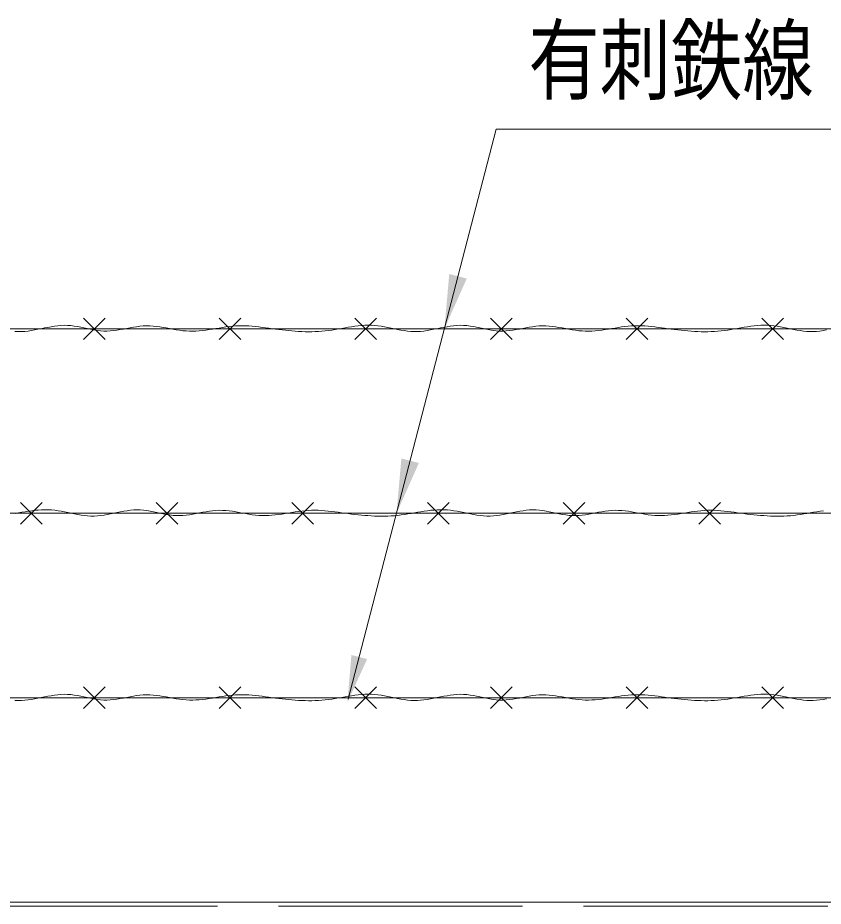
# Model space of a CAD drawing. Units: millimetres, scale not verified. Extents: x -4455 to 4455, y -3150 to 3150.
# Drawn here: x -2908 to -2314, y 1639 to 2294 of the extents above; entities that cross this region are included whole.
import ezdxf
from ezdxf.enums import TextEntityAlignment as Align

# ---------------------------------------------------------------- set-up
doc = ezdxf.new("R2010")
doc.units = ezdxf.units.MM
doc.header["$LTSCALE"] = 30
doc.linetypes.add('DASHED', pattern=[7.5, 6, -1.5])
for name, color, linetype, lineweight in [('0-0_D-STR-TXT', 3, 'Continuous', 13), ('0-3_D-STR1', 1, 'Continuous', 18), ('0-8_D-STR2', 2, 'Continuous', 13), ('1-0_6文字', 1, 'Continuous', 9)]:
    doc.layers.add(name, color=color, linetype=linetype, lineweight=lineweight)
doc.styles.add('ＭＳ ゴシック', font='')
doc.styles.get('ＭＳ ゴシック').set_extended_font_data('MS Gothic')

msp = doc.modelspace()

# ---------------------------------------------------------------- linework, layer by layer
at = {"layer": '0-0_D-STR-TXT'}
msp.add_lwpolyline([(-1762.08, 2211.95), (-2555.35, 2211.95), (-2664.46, 1791.67)], dxfattribs=at)
msp.add_solid([(-2665.04, 1789.45), (-2662.17, 1824.34), (-2650.57, 1821.33)], dxfattribs=at)
at = {"layer": '0-3_D-STR1'}
msp.add_line((-3390.94, 1642.2), (-1646.94, 1642.2), dxfattribs=at)
at = {"layer": '0-3_D-STR1', "linetype": 'DASHED'}
msp.add_line((-3390.94, 1639.2), (-1646.94, 1639.2), dxfattribs=at)
at = {"layer": '0-8_D-STR2', "color": 1}
for p, q in [((-2843.69, 2072.66), (-2859.55, 2056.79)), ((-2859.55, 2072.66), (-2843.69, 2056.79)), ((-2743.69, 2072.66), (-2759.55, 2056.79)), ((-2759.55, 2072.66), (-2743.69, 2056.79)), ((-2643.69, 2072.66), (-2659.55, 2056.79)), ((-2659.55, 2072.66), (-2643.69, 2056.79)), ((-2543.69, 2072.66), (-2559.55, 2056.79)), ((-2559.55, 2072.66), (-2543.69, 2056.79)), ((-2443.69, 2072.66), (-2459.55, 2056.79)), ((-2459.55, 2072.66), (-2443.69, 2056.79)), ((-2343.69, 2072.66), (-2359.55, 2056.79)), ((-2359.55, 2072.66), (-2343.69, 2056.79)), ((-3757.14, 2064.72), (-1202.77, 2064.72)), ((-2890.11, 1936.71), (-2905.97, 1920.85)), ((-2905.97, 1936.71), (-2890.11, 1920.85)), ((-2790.11, 1936.71), (-2805.97, 1920.85)), ((-2805.97, 1936.71), (-2790.11, 1920.85)), ((-2690.11, 1936.71), (-2705.97, 1920.85)), ((-2705.97, 1936.71), (-2690.11, 1920.85)), ((-2590.11, 1936.71), (-2605.97, 1920.85)), ((-2605.97, 1936.71), (-2590.11, 1920.85)), ((-2490.11, 1936.71), (-2505.97, 1920.85)), ((-2505.97, 1936.71), (-2490.11, 1920.85)), ((-2390.11, 1936.71), (-2405.97, 1920.85)), ((-2405.97, 1936.71), (-2390.11, 1920.85)), ((-3757.14, 1928.78), (-1202.77, 1928.78)), ((-2843.69, 1800.76), (-2859.55, 1784.9)), ((-2859.55, 1800.76), (-2843.69, 1784.9)), ((-2743.69, 1800.76), (-2759.55, 1784.9)), ((-2759.55, 1800.76), (-2743.69, 1784.9)), ((-2643.69, 1800.76), (-2659.55, 1784.9)), ((-2659.55, 1800.76), (-2643.69, 1784.9)), ((-2543.69, 1800.76), (-2559.55, 1784.9)), ((-2559.55, 1800.76), (-2543.69, 1784.9)), ((-2443.69, 1800.76), (-2459.55, 1784.9)), ((-2459.55, 1800.76), (-2443.69, 1784.9)), ((-2343.69, 1800.76), (-2359.55, 1784.9)), ((-2359.55, 1800.76), (-2343.69, 1784.9)), ((-3757.14, 1792.83), (-1202.77, 1792.83))]:
    msp.add_line(p, q, dxfattribs=at)
for points in [[(-2815.59, 2066.81), (-2818.02, 2066.59), (-2820.46, 2066.27), (-2822.89, 2065.89), (-2825.32, 2065.45), (-2827.75, 2064.99), (-2830.18, 2064.53), (-2832.62, 2064.09), (-2835.05, 2063.7), (-2837.47, 2063.37), (-2839.9, 2063.14), (-2842.33, 2063.02), (-2844.75, 2063.04), (-2847.18, 2063.21), (-2849.6, 2063.5), (-2852.02, 2063.89), (-2854.44, 2064.35), (-2856.86, 2064.86), (-2859.28, 2065.38), (-2861.69, 2065.88), (-2864.11, 2066.35), (-2866.53, 2066.75), (-2868.96, 2067.06), (-2871.38, 2067.24), (-2873.8, 2067.28), (-2876.23, 2067.18), (-2878.66, 2066.96), (-2881.08, 2066.65), (-2883.51, 2066.25), (-2885.94, 2065.8), (-2888.37, 2065.32), (-2890.8, 2064.82), (-2893.23, 2064.33), (-2895.66, 2063.86), (-2898.09, 2063.45), (-2900.52, 2063.1), (-2902.95, 2062.84), (-2905.37, 2062.7), (-2907.8, 2062.68), (-2910.22, 2062.8)], [(-2720.64, 2064.72), (-2723.08, 2065.09), (-2725.52, 2065.45), (-2727.96, 2065.79), (-2730.4, 2066.1), (-2732.85, 2066.38), (-2735.29, 2066.62), (-2737.72, 2066.8), (-2740.16, 2066.92), (-2742.6, 2066.97), (-2745.04, 2066.94), (-2747.48, 2066.83), (-2749.92, 2066.64), (-2752.36, 2066.37), (-2754.79, 2066.05), (-2757.23, 2065.7), (-2759.67, 2065.31), (-2762.1, 2064.92), (-2764.54, 2064.52), (-2766.98, 2064.15), (-2769.41, 2063.8), (-2771.84, 2063.49), (-2774.28, 2063.25), (-2776.71, 2063.07), (-2779.14, 2062.98), (-2781.57, 2062.99), (-2784, 2063.12), (-2786.44, 2063.34), (-2788.87, 2063.66), (-2791.29, 2064.03), (-2793.72, 2064.45), (-2796.15, 2064.89), (-2798.58, 2065.34), (-2801.01, 2065.76), (-2803.44, 2066.15), (-2805.87, 2066.48), (-2808.3, 2066.73), (-2810.73, 2066.88), (-2813.16, 2066.91), (-2815.59, 2066.81)], [(-2713.3, 2063.89), (-2715.74, 2064.16), (-2718.19, 2064.44), (-2720.64, 2064.72)], [(-2618.37, 2062.8), (-2620.8, 2063.04), (-2623.22, 2063.38), (-2625.64, 2063.79), (-2628.06, 2064.25), (-2630.48, 2064.75), (-2632.9, 2065.26), (-2635.32, 2065.76), (-2637.74, 2066.22), (-2640.16, 2066.64), (-2642.58, 2066.98), (-2645.01, 2067.23), (-2647.43, 2067.36), (-2649.86, 2067.38), (-2652.28, 2067.3), (-2654.71, 2067.14), (-2657.14, 2066.9), (-2659.57, 2066.6), (-2662, 2066.25), (-2664.44, 2065.86), (-2666.87, 2065.45), (-2669.31, 2065.03), (-2671.74, 2064.6), (-2674.18, 2064.19), (-2676.62, 2063.8), (-2679.06, 2063.45), (-2681.5, 2063.15), (-2683.94, 2062.91), (-2686.38, 2062.74), (-2688.83, 2062.62), (-2691.27, 2062.57), (-2693.72, 2062.56), (-2696.16, 2062.6), (-2698.61, 2062.69), (-2701.06, 2062.82), (-2703.5, 2062.98), (-2705.95, 2063.17), (-2708.4, 2063.39), (-2710.85, 2063.63), (-2713.3, 2063.89)], [(-2523.74, 2066.81), (-2526.17, 2066.59), (-2528.61, 2066.27), (-2531.04, 2065.89), (-2533.47, 2065.45), (-2535.9, 2064.99), (-2538.33, 2064.53), (-2540.77, 2064.09), (-2543.2, 2063.7), (-2545.62, 2063.37), (-2548.05, 2063.14), (-2550.48, 2063.02), (-2552.9, 2063.04), (-2555.33, 2063.21), (-2557.75, 2063.5), (-2560.17, 2063.89), (-2562.59, 2064.35), (-2565.01, 2064.86), (-2567.43, 2065.38), (-2569.84, 2065.88), (-2572.26, 2066.35), (-2574.68, 2066.75), (-2577.11, 2067.06), (-2579.53, 2067.24), (-2581.95, 2067.28), (-2584.38, 2067.18), (-2586.81, 2066.96), (-2589.23, 2066.65), (-2591.66, 2066.25), (-2594.09, 2065.8), (-2596.52, 2065.32), (-2598.95, 2064.82), (-2601.38, 2064.33), (-2603.81, 2063.86), (-2606.24, 2063.45), (-2608.67, 2063.1), (-2611.1, 2062.84), (-2613.52, 2062.7), (-2615.95, 2062.68), (-2618.37, 2062.8)], [(-2428.79, 2064.72), (-2431.23, 2065.09), (-2433.67, 2065.45), (-2436.11, 2065.79), (-2438.55, 2066.1), (-2441, 2066.38), (-2443.44, 2066.62), (-2445.88, 2066.8), (-2448.31, 2066.92), (-2450.75, 2066.97), (-2453.19, 2066.94), (-2455.63, 2066.83), (-2458.07, 2066.64), (-2460.51, 2066.37), (-2462.95, 2066.05), (-2465.38, 2065.7), (-2467.82, 2065.31), (-2470.25, 2064.92), (-2472.69, 2064.52), (-2475.13, 2064.15), (-2477.56, 2063.8), (-2479.99, 2063.49), (-2482.43, 2063.25), (-2484.86, 2063.07), (-2487.29, 2062.98), (-2489.72, 2062.99), (-2492.16, 2063.12), (-2494.59, 2063.34), (-2497.02, 2063.66), (-2499.45, 2064.03), (-2501.87, 2064.45), (-2504.3, 2064.89), (-2506.73, 2065.34), (-2509.16, 2065.76), (-2511.59, 2066.15), (-2514.02, 2066.48), (-2516.45, 2066.73), (-2518.88, 2066.88), (-2521.31, 2066.91), (-2523.74, 2066.81)], [(-2421.45, 2063.89), (-2423.9, 2064.16), (-2426.34, 2064.44), (-2428.79, 2064.72)], [(-2326.52, 2062.8), (-2328.95, 2063.04), (-2331.37, 2063.38), (-2333.79, 2063.79), (-2336.21, 2064.25), (-2338.63, 2064.75), (-2341.05, 2065.26), (-2343.47, 2065.76), (-2345.89, 2066.22), (-2348.31, 2066.64), (-2350.73, 2066.98), (-2353.16, 2067.23), (-2355.58, 2067.36), (-2358.01, 2067.38), (-2360.43, 2067.3), (-2362.86, 2067.14), (-2365.29, 2066.9), (-2367.72, 2066.6), (-2370.15, 2066.25), (-2372.59, 2065.86), (-2375.02, 2065.45), (-2377.46, 2065.03), (-2379.89, 2064.6), (-2382.33, 2064.19), (-2384.77, 2063.8), (-2387.21, 2063.45), (-2389.65, 2063.15), (-2392.09, 2062.91), (-2394.53, 2062.74), (-2396.98, 2062.62), (-2399.42, 2062.57), (-2401.87, 2062.56), (-2404.31, 2062.6), (-2406.76, 2062.69), (-2409.21, 2062.82), (-2411.65, 2062.98), (-2414.1, 2063.17), (-2416.55, 2063.39), (-2419, 2063.63), (-2421.45, 2063.89)], [(-2311.96, 2063.86), (-2314.39, 2063.45), (-2316.82, 2063.1), (-2319.25, 2062.84), (-2321.67, 2062.7), (-2324.1, 2062.68), (-2326.52, 2062.8)], [(-2856.64, 1926.86), (-2859.06, 1927.1), (-2861.48, 1927.43), (-2863.91, 1927.84), (-2866.33, 1928.31), (-2868.75, 1928.8), (-2871.17, 1929.31), (-2873.59, 1929.81), (-2876.01, 1930.28), (-2878.43, 1930.69), (-2880.85, 1931.03), (-2883.27, 1931.28), (-2885.7, 1931.41), (-2888.12, 1931.43), (-2890.55, 1931.36), (-2892.98, 1931.19), (-2895.41, 1930.95), (-2897.84, 1930.65), (-2900.27, 1930.3), (-2902.7, 1929.92), (-2905.14, 1929.51), (-2907.57, 1929.08), (-2910.01, 1928.66)], [(-2762.01, 1930.86), (-2764.44, 1930.64), (-2766.87, 1930.33), (-2769.3, 1929.94), (-2771.74, 1929.5), (-2774.17, 1929.04), (-2776.6, 1928.58), (-2779.03, 1928.14), (-2781.46, 1927.75), (-2783.89, 1927.42), (-2786.32, 1927.19), (-2788.74, 1927.07), (-2791.17, 1927.09), (-2793.59, 1927.26), (-2796.01, 1927.55), (-2798.43, 1927.94), (-2800.85, 1928.4), (-2803.27, 1928.91), (-2805.69, 1929.43), (-2808.11, 1929.94), (-2810.53, 1930.4), (-2812.95, 1930.81), (-2815.37, 1931.11), (-2817.79, 1931.3), (-2820.22, 1931.34), (-2822.64, 1931.24), (-2825.07, 1931.02), (-2827.5, 1930.7), (-2829.93, 1930.31), (-2832.36, 1929.86), (-2834.79, 1929.37), (-2837.22, 1928.87), (-2839.65, 1928.38), (-2842.08, 1927.92), (-2844.51, 1927.5), (-2846.94, 1927.15), (-2849.36, 1926.89), (-2851.79, 1926.75), (-2854.22, 1926.73), (-2856.64, 1926.86)], [(-2667.06, 1928.78), (-2669.5, 1929.14), (-2671.94, 1929.5), (-2674.38, 1929.84), (-2676.82, 1930.16), (-2679.26, 1930.44), (-2681.7, 1930.67), (-2684.14, 1930.85), (-2686.58, 1930.97), (-2689.02, 1931.03), (-2691.46, 1931), (-2693.9, 1930.88), (-2696.34, 1930.69), (-2698.77, 1930.43), (-2701.21, 1930.11), (-2703.65, 1929.75), (-2706.08, 1929.37), (-2708.52, 1928.97), (-2710.96, 1928.58), (-2713.39, 1928.2), (-2715.83, 1927.85), (-2718.26, 1927.55), (-2720.69, 1927.3), (-2723.13, 1927.13), (-2725.56, 1927.04), (-2727.99, 1927.05), (-2730.42, 1927.17), (-2732.85, 1927.4), (-2735.28, 1927.71), (-2737.71, 1928.09), (-2740.14, 1928.51), (-2742.57, 1928.95), (-2745, 1929.39), (-2747.43, 1929.82), (-2749.86, 1930.21), (-2752.29, 1930.54), (-2754.72, 1930.79), (-2757.15, 1930.94), (-2759.58, 1930.97), (-2762.01, 1930.86)], [(-2659.71, 1927.94), (-2662.16, 1928.21), (-2664.61, 1928.49), (-2667.06, 1928.78)], [(-2564.79, 1926.86), (-2567.21, 1927.1), (-2569.63, 1927.43), (-2572.06, 1927.84), (-2574.48, 1928.31), (-2576.9, 1928.8), (-2579.32, 1929.31), (-2581.74, 1929.81), (-2584.16, 1930.28), (-2586.58, 1930.69), (-2589, 1931.03), (-2591.42, 1931.28), (-2593.85, 1931.41), (-2596.27, 1931.43), (-2598.7, 1931.36), (-2601.13, 1931.19), (-2603.56, 1930.95), (-2605.99, 1930.65), (-2608.42, 1930.3), (-2610.85, 1929.92), (-2613.29, 1929.51), (-2615.72, 1929.08), (-2618.16, 1928.66), (-2620.6, 1928.25), (-2623.04, 1927.86), (-2625.48, 1927.51), (-2627.92, 1927.21), (-2630.36, 1926.97), (-2632.8, 1926.79), (-2635.24, 1926.68), (-2637.69, 1926.62), (-2640.13, 1926.62), (-2642.58, 1926.66), (-2645.02, 1926.75), (-2647.47, 1926.87), (-2649.92, 1927.03), (-2652.37, 1927.23), (-2654.81, 1927.45), (-2657.26, 1927.69), (-2659.71, 1927.94)], [(-2470.16, 1930.86), (-2472.59, 1930.64), (-2475.02, 1930.33), (-2477.46, 1929.94), (-2479.89, 1929.5), (-2482.32, 1929.04), (-2484.75, 1928.58), (-2487.18, 1928.14), (-2489.61, 1927.75), (-2492.04, 1927.42), (-2494.47, 1927.19), (-2496.89, 1927.07), (-2499.32, 1927.09), (-2501.74, 1927.26), (-2504.16, 1927.55), (-2506.58, 1927.94), (-2509, 1928.4), (-2511.42, 1928.91), (-2513.84, 1929.43), (-2516.26, 1929.94), (-2518.68, 1930.4), (-2521.1, 1930.81), (-2523.52, 1931.11), (-2525.94, 1931.3), (-2528.37, 1931.34), (-2530.79, 1931.24), (-2533.22, 1931.02), (-2535.65, 1930.7), (-2538.08, 1930.31), (-2540.51, 1929.86), (-2542.94, 1929.37), (-2545.37, 1928.87), (-2547.8, 1928.38), (-2550.23, 1927.92), (-2552.66, 1927.5), (-2555.09, 1927.15), (-2557.51, 1926.89), (-2559.94, 1926.75), (-2562.37, 1926.73), (-2564.79, 1926.86)], [(-2375.21, 1928.78), (-2377.65, 1929.14), (-2380.09, 1929.5), (-2382.53, 1929.84), (-2384.97, 1930.16), (-2387.41, 1930.44), (-2389.85, 1930.67), (-2392.29, 1930.85), (-2394.73, 1930.97), (-2397.17, 1931.03), (-2399.61, 1931), (-2402.05, 1930.88), (-2404.49, 1930.69), (-2406.92, 1930.43), (-2409.36, 1930.11), (-2411.8, 1929.75), (-2414.23, 1929.37), (-2416.67, 1928.97), (-2419.11, 1928.58), (-2421.54, 1928.2), (-2423.98, 1927.85), (-2426.41, 1927.55), (-2428.84, 1927.3), (-2431.28, 1927.13), (-2433.71, 1927.04), (-2436.14, 1927.05), (-2438.57, 1927.17), (-2441, 1927.4), (-2443.43, 1927.71), (-2445.86, 1928.09), (-2448.29, 1928.51), (-2450.72, 1928.95), (-2453.15, 1929.39), (-2455.58, 1929.82), (-2458.01, 1930.21), (-2460.44, 1930.54), (-2462.87, 1930.79), (-2465.3, 1930.94), (-2467.73, 1930.97), (-2470.16, 1930.86)], [(-2367.86, 1927.94), (-2370.31, 1928.21), (-2372.76, 1928.49), (-2375.21, 1928.78)], [(-2314.14, 1930.65), (-2316.57, 1930.3), (-2319, 1929.92), (-2321.44, 1929.51), (-2323.87, 1929.08), (-2326.31, 1928.66), (-2328.75, 1928.25), (-2331.19, 1927.86), (-2333.63, 1927.51), (-2336.07, 1927.21), (-2338.51, 1926.97), (-2340.95, 1926.79), (-2343.39, 1926.68), (-2345.84, 1926.62), (-2348.28, 1926.62), (-2350.73, 1926.66), (-2353.17, 1926.75), (-2355.62, 1926.87), (-2358.07, 1927.03), (-2360.52, 1927.23), (-2362.96, 1927.45), (-2365.41, 1927.69), (-2367.86, 1927.94)], [(-2815.59, 1794.92), (-2818.02, 1794.7), (-2820.46, 1794.38), (-2822.89, 1793.99), (-2825.32, 1793.56), (-2827.75, 1793.1), (-2830.18, 1792.64), (-2832.62, 1792.2), (-2835.05, 1791.8), (-2837.47, 1791.48), (-2839.9, 1791.24), (-2842.33, 1791.13), (-2844.75, 1791.15), (-2847.18, 1791.31), (-2849.6, 1791.61), (-2852.02, 1792), (-2854.44, 1792.46), (-2856.86, 1792.96), (-2859.28, 1793.48), (-2861.69, 1793.99), (-2864.11, 1794.46), (-2866.53, 1794.86), (-2868.96, 1795.17), (-2871.38, 1795.35), (-2873.8, 1795.39), (-2876.23, 1795.29), (-2878.66, 1795.07), (-2881.08, 1794.75), (-2883.51, 1794.36), (-2885.94, 1793.91), (-2888.37, 1793.43), (-2890.8, 1792.93), (-2893.23, 1792.43), (-2895.66, 1791.97), (-2898.09, 1791.55), (-2900.52, 1791.21), (-2902.95, 1790.95), (-2905.37, 1790.8), (-2907.8, 1790.79), (-2910.22, 1790.91)], [(-2720.64, 1792.83), (-2723.08, 1793.2), (-2725.52, 1793.56), (-2727.96, 1793.9), (-2730.4, 1794.21), (-2732.85, 1794.49), (-2735.29, 1794.72), (-2737.72, 1794.91), (-2740.16, 1795.03), (-2742.6, 1795.08), (-2745.04, 1795.05), (-2747.48, 1794.94), (-2749.92, 1794.74), (-2752.36, 1794.48), (-2754.79, 1794.16), (-2757.23, 1793.8), (-2759.67, 1793.42), (-2762.1, 1793.03), (-2764.54, 1792.63), (-2766.98, 1792.25), (-2769.41, 1791.91), (-2771.84, 1791.6), (-2774.28, 1791.36), (-2776.71, 1791.18), (-2779.14, 1791.09), (-2781.57, 1791.1), (-2784, 1791.23), (-2786.44, 1791.45), (-2788.87, 1791.76), (-2791.29, 1792.14), (-2793.72, 1792.56), (-2796.15, 1793), (-2798.58, 1793.45), (-2801.01, 1793.87), (-2803.44, 1794.26), (-2805.87, 1794.59), (-2808.3, 1794.84), (-2810.73, 1794.99), (-2813.16, 1795.02), (-2815.59, 1794.92)], [(-2618.37, 1790.91), (-2620.8, 1791.15), (-2623.22, 1791.49), (-2625.64, 1791.9), (-2628.06, 1792.36), (-2630.48, 1792.86), (-2632.9, 1793.37), (-2635.32, 1793.86), (-2637.74, 1794.33), (-2640.16, 1794.75), (-2642.58, 1795.09), (-2645.01, 1795.33), (-2647.43, 1795.47), (-2649.86, 1795.49), (-2652.28, 1795.41), (-2654.71, 1795.25), (-2657.14, 1795.01), (-2659.57, 1794.71), (-2662, 1794.36), (-2664.44, 1793.97), (-2666.87, 1793.56), (-2669.31, 1793.14), (-2671.74, 1792.71), (-2674.18, 1792.3), (-2676.62, 1791.91), (-2679.06, 1791.56), (-2681.5, 1791.26), (-2683.94, 1791.02), (-2686.38, 1790.84), (-2688.83, 1790.73), (-2691.27, 1790.67), (-2693.72, 1790.67), (-2696.16, 1790.71), (-2698.61, 1790.8), (-2701.06, 1790.93), (-2703.5, 1791.09), (-2705.95, 1791.28), (-2708.4, 1791.5), (-2710.85, 1791.74), (-2713.3, 1792)], [(-2523.74, 1794.92), (-2526.17, 1794.7), (-2528.61, 1794.38), (-2531.04, 1793.99), (-2533.47, 1793.56), (-2535.9, 1793.1), (-2538.33, 1792.64), (-2540.77, 1792.2), (-2543.2, 1791.8), (-2545.62, 1791.48), (-2548.05, 1791.24), (-2550.48, 1791.13), (-2552.9, 1791.15), (-2555.33, 1791.31), (-2557.75, 1791.61), (-2560.17, 1792), (-2562.59, 1792.46), (-2565.01, 1792.96), (-2567.43, 1793.48), (-2569.84, 1793.99), (-2572.26, 1794.46), (-2574.68, 1794.86), (-2577.11, 1795.17), (-2579.53, 1795.35), (-2581.95, 1795.39), (-2584.38, 1795.29), (-2586.81, 1795.07), (-2589.23, 1794.75), (-2591.66, 1794.36), (-2594.09, 1793.91), (-2596.52, 1793.43), (-2598.95, 1792.93), (-2601.38, 1792.43), (-2603.81, 1791.97), (-2606.24, 1791.55), (-2608.67, 1791.21), (-2611.1, 1790.95), (-2613.52, 1790.8), (-2615.95, 1790.79), (-2618.37, 1790.91)], [(-2428.79, 1792.83), (-2431.23, 1793.2), (-2433.67, 1793.56), (-2436.11, 1793.9), (-2438.55, 1794.21), (-2441, 1794.49), (-2443.44, 1794.72), (-2445.88, 1794.91), (-2448.31, 1795.03), (-2450.75, 1795.08), (-2453.19, 1795.05), (-2455.63, 1794.94), (-2458.07, 1794.74), (-2460.51, 1794.48), (-2462.95, 1794.16), (-2465.38, 1793.8), (-2467.82, 1793.42), (-2470.25, 1793.03), (-2472.69, 1792.63), (-2475.13, 1792.25), (-2477.56, 1791.91), (-2479.99, 1791.6), (-2482.43, 1791.36), (-2484.86, 1791.18), (-2487.29, 1791.09), (-2489.72, 1791.1), (-2492.16, 1791.23), (-2494.59, 1791.45), (-2497.02, 1791.76), (-2499.45, 1792.14), (-2501.87, 1792.56), (-2504.3, 1793), (-2506.73, 1793.45), (-2509.16, 1793.87), (-2511.59, 1794.26), (-2514.02, 1794.59), (-2516.45, 1794.84), (-2518.88, 1794.99), (-2521.31, 1795.02), (-2523.74, 1794.92)], [(-2326.52, 1790.91), (-2328.95, 1791.15), (-2331.37, 1791.49), (-2333.79, 1791.9), (-2336.21, 1792.36), (-2338.63, 1792.86), (-2341.05, 1793.37), (-2343.47, 1793.86), (-2345.89, 1794.33), (-2348.31, 1794.75), (-2350.73, 1795.09), (-2353.16, 1795.33), (-2355.58, 1795.47), (-2358.01, 1795.49), (-2360.43, 1795.41), (-2362.86, 1795.25), (-2365.29, 1795.01), (-2367.72, 1794.71), (-2370.15, 1794.36), (-2372.59, 1793.97), (-2375.02, 1793.56), (-2377.46, 1793.14), (-2379.89, 1792.71), (-2382.33, 1792.3), (-2384.77, 1791.91), (-2387.21, 1791.56), (-2389.65, 1791.26), (-2392.09, 1791.02), (-2394.53, 1790.84), (-2396.98, 1790.73), (-2399.42, 1790.67), (-2401.87, 1790.67), (-2404.31, 1790.71), (-2406.76, 1790.8), (-2409.21, 1790.93), (-2411.65, 1791.09), (-2414.1, 1791.28), (-2416.55, 1791.5), (-2419, 1791.74), (-2421.45, 1792)], [(-2713.3, 1792), (-2715.74, 1792.27), (-2718.19, 1792.55), (-2720.64, 1792.83)], [(-2421.45, 1792), (-2423.9, 1792.27), (-2426.34, 1792.55), (-2428.79, 1792.83), (-2428.79, 1792.83)], [(-2311.96, 1791.97), (-2314.39, 1791.55), (-2316.82, 1791.21), (-2319.25, 1790.95), (-2321.67, 1790.8), (-2324.1, 1790.79), (-2326.52, 1790.91)]]:
    msp.add_lwpolyline(points, dxfattribs=at)
at = {"layer": '1-0_6文字'}
for points in [[(-2577.11, 2101.78), (-2590.02, 2105.12), (-2593.58, 2064.72)], [(-2612.41, 1965.84), (-2625.32, 1969.17), (-2628.87, 1928.78)]]:
    msp.add_solid(points, dxfattribs=at)

# ---------------------------------------------------------------- texts
at = {"layer": '0-0_D-STR-TXT', "style": 'ＭＳ ゴシック', "width": 0.8}
msp.add_text('有刺鉄線', height=48.17, dxfattribs=at).set_placement((-2531.7, 2224.22), align=Align.BOTTOM_LEFT)

doc.saveas('drawing.dxf')
